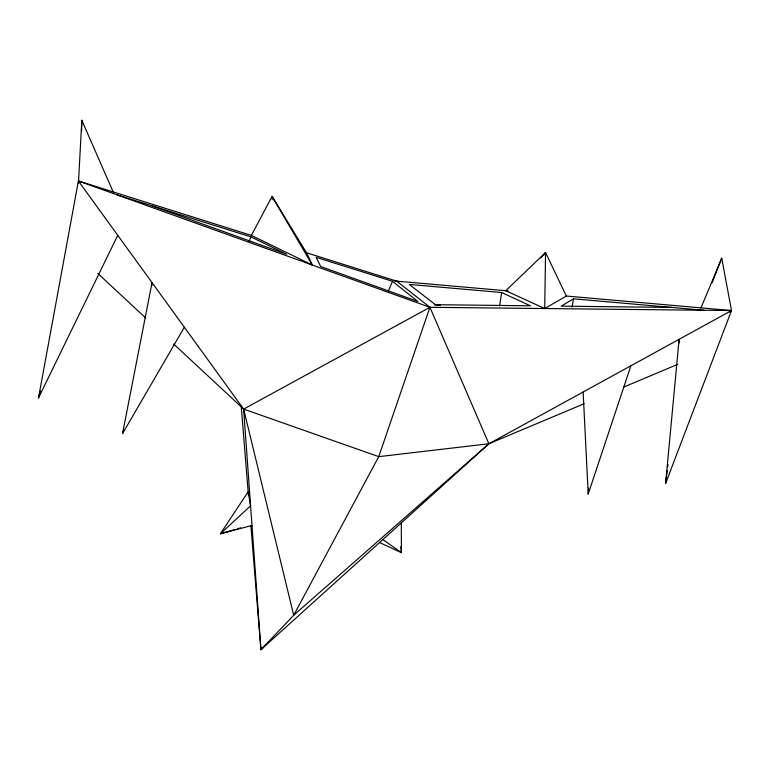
<?xml version="1.0" encoding="UTF-8"?>
<svg xmlns="http://www.w3.org/2000/svg" width="770" height="770" viewBox="0 0 770 770"><rect width="100%" height="100%" fill="white"/><g stroke="black" fill="none" stroke-linecap="round" stroke-linejoin="round"><path stroke-width="1.16" d="M544.708 308.539L545.555 252.522L505.755 290.714L544.708 308.539L566.335 296.036L731.5 310.541L721.731 258.171L700.979 307.856M81.639 131.025L81.822 120.274L113.161 191.913M81.822 120.274L78.434 183.366M630.89 365.789L588.213 494.032L588.646 488.093M117.752 235.302L38.5 397.946L78.405 180.979L429.93 307.307L731.5 310.541L665.598 483.522L679.101 339.32L679.342 342.881M665.598 483.522L667.253 470.403M667.696 466.822L667.994 464.435M499.586 305.921L501.665 292.523L409.255 284.428L435.445 304.699L530.434 305.796L501.665 292.523M271.675 198.766L272.07 196.417L306.547 252.772L312.322 265.044L251.367 235.408L78.405 180.979L243.638 409.101L293.707 615.249L260.924 649.726L250.924 526.045M572.062 307.095L573.515 298.818L703.953 310.252M184.338 327.231L122.526 433.674L152.037 282.638L152.296 284.996M38.5 397.946L40.502 391.044M122.526 433.674L123.662 430.247M261.752 647.474L260.924 649.726L488.883 443.77L731.5 310.541L729.835 312.264M249.191 241.299L250.876 236.862L116.886 194.81M712.135 282.725L721.731 258.171M388.455 290.993L392.469 281.291L316.104 257.324L320.734 266.545L417.898 301.503L392.469 281.291M251.367 235.408L272.07 196.417L312.322 265.044M544.428 254.639L545.555 252.522L566.335 296.036M540.838 257.979L545.555 252.522M266.728 643.682L260.924 649.726L243.638 409.101L173.731 344.065M573.515 298.818L561.166 306.152L671.7 307.422M584.122 403.721L488.883 443.77L378.744 456.649L243.638 409.101L429.93 307.307L488.883 443.77L293.707 615.249L378.744 456.649L429.93 307.307L396.704 281.146L306.547 252.772M623.71 387.069L677.446 364.46M235.052 529.49L220.393 533.793L248.152 491.77L250.587 505.813L220.393 533.793L251.992 525.448M237.304 528.826L240.683 527.835M394.317 280.954L508.133 290.925M434.415 304.824L440.382 305.334M396.704 281.146L399.014 281.81M152.094 205.859L286.7 254.292L250.876 236.862M379.687 542.609L401.44 552.668L401.295 522.897M382.873 539.539L401.44 552.668L400.727 546.787M97.809 273.437L145.78 318.068M273.235 199.815L272.07 196.417L272.147 198.804M241.193 405.723L248.441 495.312M583.131 392.017L588.213 494.032"/></g></svg>
